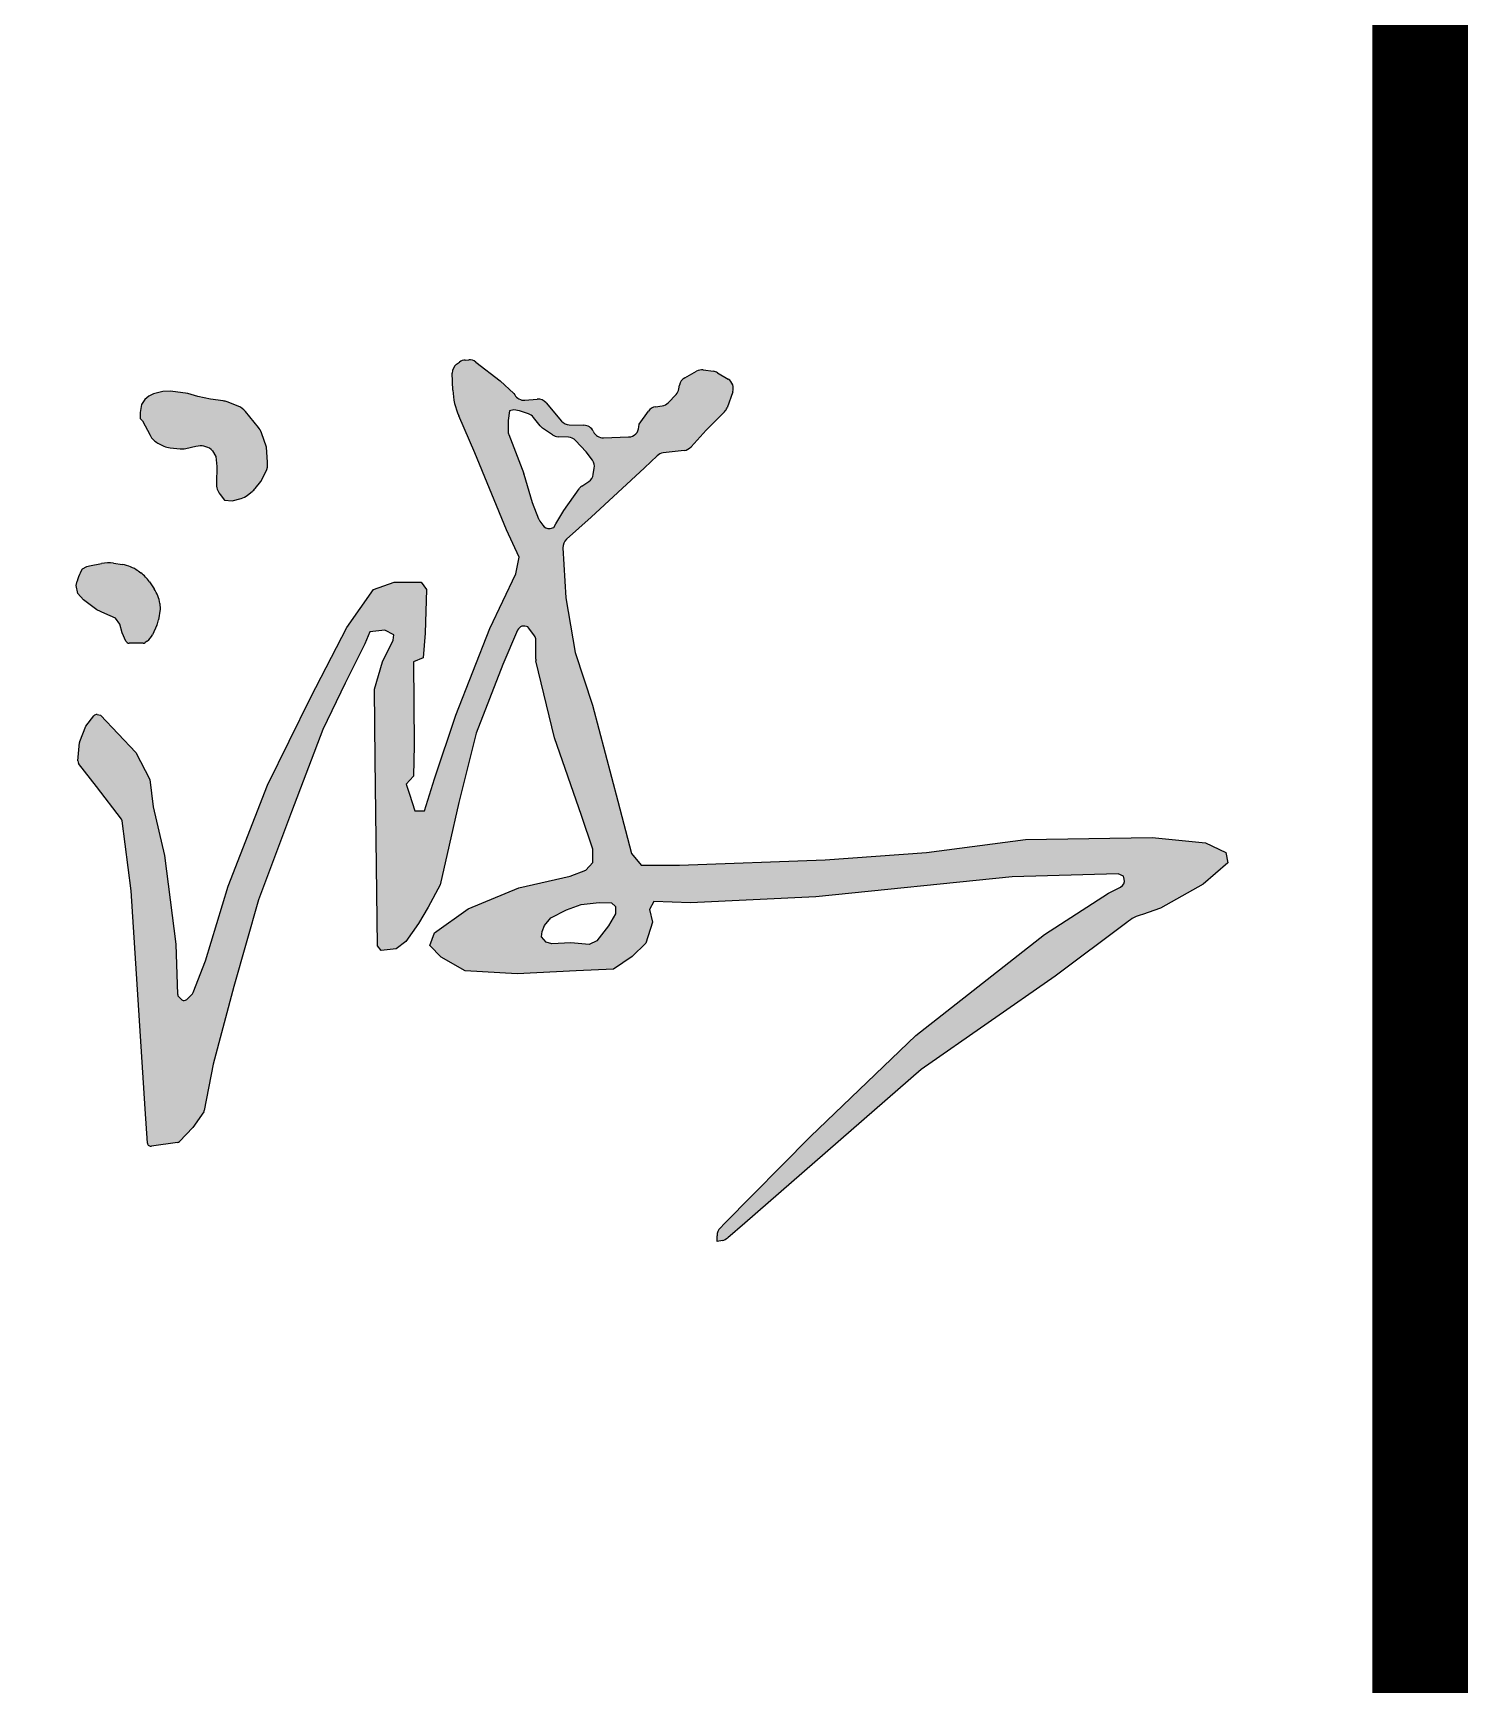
# Model space of a CAD drawing. Extents: x 4150464 to 4450492, y 483482 to 853422.
# Drawn here: x 4305835 to 4306690, y 840345 to 841334 of the extents above; entities that cross this region are included whole.
import ezdxf

# ---------------------------------------------------------------- set-up
doc = ezdxf.new("R2010")
doc.units = 0
doc.header["$LTSCALE"] = 1000
doc.header["$MEASUREMENT"] = 0
doc.layers.add('图框', color=7, linetype='Continuous')
doc.layers.add('签名', color=7, linetype='Continuous')

msp = doc.modelspace()

# ---------------------------------------------------------------- hatches: boundary and pattern name
at = {"layer": '签名'}
h = msp.add_hatch(color=4, dxfattribs=at)
h.paths.add_polyline_path([(4306135.6, 840973.22, -0.161092), (4306136.44, 840970.69), (4306136.44, 840959.15, 0.059171), (4306136.56, 840958.15), (4306147.66, 840912.06), (4306163.85, 840865.46), (4306170.56, 840845.35), (4306170.56, 840837.3), (4306166.53, 840832.84), (4306157.14, 840829.26), (4306126.28, 840822.11), (4306095.87, 840809.6), (4306075.74, 840795.29), (4306073.05, 840787.7), (4306079.76, 840780.55), (4306094.08, 840772.5), (4306125.39, 840770.71), (4306160.72, 840772.5), (4306183.08, 840773.4), (4306194.26, 840780.99), (4306202.32, 840789.04), (4306206.34, 840801.55), (4306204.55, 840809.15), (4306207.24, 840814.07), (4306229.15, 840813.17), (4306304.29, 840816.75), (4306422.03, 840828.81), (4306485.43, 840830.54), (4306488.62, 840829.25), (4306489.07, 840827.46, -0.351664), (4306486.85, 840822.63), (4306479.69, 840819.05), (4306441.42, 840794.2), (4306364.24, 840733.65), (4306301.09, 840673.1), (4306249.43, 840620.84), (4306247.06, 840618.47, 0.182737), (4306245.1, 840613.6), (4306245.1, 840610.34), (4306248.33, 840610.81, 0.107749), (4306251.52, 840612.52), (4306261.68, 840621.19), (4306367.43, 840713.25), (4306447.8, 840769.34), (4306490.76, 840801.34, -0.146318), (4306500.04, 840806.14), (4306510.77, 840810.05), (4306536.5, 840824.32), (4306551.17, 840837.06), (4306549.9, 840843.44), (4306537.78, 840849.17), (4306505.89, 840852.36), (4306429.98, 840851.08), (4306370.51, 840843.44), (4306309.91, 840838.98), (4306222.53, 840835.8), (4306199.57, 840835.8), (4306193.83, 840842.81), (4306185.53, 840874.04), (4306170.49, 840931.71), (4306160.12, 840963.18), (4306154.54, 840995.86), (4306152.71, 841025.88, -0.229187), (4306154.82, 841031.02), (4306169.65, 841044.31), (4306201.55, 841073.8), (4306209.18, 841081.08, -0.163206), (4306212.85, 841082.81), (4306225.48, 841084.28, 0.182466), (4306229.48, 841086.34), (4306238.64, 841096.51), (4306249.58, 841107.44, 0.112028), (4306251.08, 841109.82), (4306254.47, 841119.42, 0.355152), (4306251.77, 841126.99), (4306245.38, 841130.86, 0.105653), (4306242.87, 841131.74), (4306236.7, 841132.51, 0.158327), (4306232.84, 841131.77), (4306225.79, 841127.88, 0.229319), (4306222.58, 841123.35), (4306222.21, 841121.14, -0.149826), (4306220.54, 841117.8), (4306215.85, 841112.87, -0.170427), (4306212.1, 841110.95), (4306208.25, 841110.42, 0.205569), (4306203.94, 841107.83), (4306198.36, 841100.09), (4306198.27, 841098.37, -0.389723), (4306192.11, 841092.34), (4306177.02, 841091.86, -0.298366), (4306171.05, 841095.5), (4306170.93, 841095.75, 0.282824), (4306165.34, 841099.4), (4306156.56, 841099.62, -0.213806), (4306151.86, 841101.87), (4306142.66, 841112.74, 0.241802), (4306137.28, 841114.97), (4306129.92, 841114.37, -0.296225), (4306123.81, 841117.67), (4306123.4, 841118.42), (4306115.02, 841125.99), (4306100.58, 841137.26, 0.183189), (4306096.26, 841138.59), (4306094.16, 841138.46, 0.143474), (4306090.79, 841137.24), (4306089.04, 841135.96, 0.248651), (4306086.44, 841130.58), (4306086.81, 841120.33, 0.093275), (4306090.28, 841105), (4306099.86, 841082.85), (4306119, 841036.63), (4306126.58, 841020.29), (4306124.58, 841010.33), (4306108.94, 840977.48), (4306088.6, 840925.68), (4306075.84, 840887.43), (4306069.86, 840868.3), (4306063.88, 840868.3), (4306060.69, 840878.26), (4306058.69, 840884.24), (4306063.08, 840889.02), (4306063.48, 840907.75), (4306063.08, 840957.55), (4306069.06, 840959.94), (4306070.26, 840974.69), (4306071.05, 841000.98), (4306067.86, 841005.37), (4306051.52, 841005.37), (4306039.15, 841000.98), (4306023.2, 840978.27), (4306001.67, 840936.44), (4305975.7, 840883.69), (4305952.18, 840823.13), (4305938.62, 840778.5), (4305931.04, 840758.98), (4305927.28, 840755.22, -0.398668), (4305924.36, 840755.14), (4305922.54, 840756.78, -0.202683), (4305921.84, 840758.28), (4305920.67, 840788.46), (4305913.9, 840841.46), (4305907.11, 840870.67), (4305905.11, 840887), (4305896.74, 840903.34), (4305875.61, 840925.65), (4305873.66, 840925.99, 0.27777), (4305871.61, 840925.21), (4305866.78, 840919), (4305863.16, 840909.96, 0.073618), (4305863.01, 840909.35), (4305862.04, 840898.18, 0.189344), (4305862.48, 840896.69), (4305873.2, 840882.92), (4305888.45, 840862.87), (4305894.06, 840820.37), (4305902.41, 840689.76), (4305903.76, 840669.26, 0.436729), (4305906.18, 840667.3), (4305921.74, 840669.52, 0.16879), (4305922.98, 840670.16), (4305930.97, 840678.56), (4305937.43, 840688.03, 0.102966), (4305937.77, 840688.83), (4305943.05, 840716.55), (4305955.57, 840763.03), (4305970.38, 840815.02), (4305990.06, 840867.76), (4306008.9, 840917.03), (4306022.31, 840944.74), (4306033.94, 840968.43), (4306037.07, 840975.58), (4306046.02, 840976.48), (4306051.39, 840973.79), (4306050.94, 840970.67), (4306044.68, 840957.7), (4306039.76, 840941.17), (4306040.2, 840899.16), (4306041.57, 840787.32), (4306043.8, 840784.64), (4306052.75, 840785.53), (4306058.56, 840790), (4306066.17, 840800.73), (4306071.98, 840810.56), (4306079.14, 840823.97), (4306084.55, 840847.81), (4306090.37, 840873.28), (4306100.66, 840914.84), (4306116.76, 840955.96), (4306125.57, 840976.52, -0.469667), (4306131.85, 840978.37)])
h.paths.add_polyline_path([(4306145.03, 841037.46, -0.288827), (4306140.62, 841039.59), (4306138.91, 841041.92, -0.065977), (4306138.11, 841043.39), (4306134.36, 841053.05), (4306129.37, 841070, 0.044379), (4306128.96, 841071.05, -0.024291), (4306129.21, 841070.48), (4306120.28, 841093.75, -0.091237), (4306119.85, 841096.02), (4306119.84, 841101.82), (4306120.72, 841107.95), (4306123.23, 841108.67), (4306126.6, 841107.99), (4306132.09, 841106.17, -0.144533), (4306135.05, 841104.11), (4306139.17, 841098.96, 0.074132), (4306140.54, 841097.68), (4306146.5, 841093.61, 0.138918), (4306149.79, 841092.51), (4306155.98, 841092.22, -0.194331), (4306160.31, 841090.22), (4306166.75, 841083.39), (4306170.38, 841078.44, -0.202294), (4306171.53, 841073.62), (4306170.91, 841069.89, -0.204654), (4306168.21, 841065.68), (4306163.99, 841062.8, 0.089425), (4306162.37, 841061.21), (4306153.25, 841048.33), (4306148.53, 841040.24), (4306147.21, 841038.04)], flags=16)
h.paths.add_polyline_path([(4306174.45, 840813.44), (4306181.88, 840813.17), (4306184.27, 840811.05), (4306184.27, 840806.55), (4306180.02, 840799.39), (4306173.13, 840790.37), (4306168.35, 840788.25), (4306157.47, 840789.31), (4306146.06, 840788.52), (4306142.61, 840789.58), (4306139.96, 840792.76), (4306140.23, 840795.94), (4306141.64, 840799.66), (4306145.53, 840804.16), (4306154.82, 840808.93), (4306163.57, 840812.11)], flags=16)
h.paths.add_polyline_path([(4305942.78, 841084.12), (4305944.72, 841080.61), (4305945.3, 841074.69), (4305945.05, 841064.62, 0.170281), (4305947.22, 841057.93), (4305949.89, 841054.42), (4305954.48, 841054.17), (4305959.82, 841055.55, 0.103189), (4305963.71, 841057.47), (4305966.47, 841059.63, 0.062296), (4305968.33, 841061.5), (4305971.63, 841065.76), (4305974.61, 841071.52, 0.141144), (4305975.76, 841077.28), (4305975.01, 841086.28), (4305972, 841094.89, 0.087273), (4305970.21, 841098.1), (4305962.51, 841107.54, 0.128318), (4305958.18, 841110.71), (4305951.57, 841113.32, 0.060575), (4305949.09, 841113.97), (4305941.43, 841115), (4305933.94, 841116.69), (4305927.9, 841118.38), (4305917.52, 841119.83), (4305912.93, 841119.59), (4305907.37, 841118.14), (4305905.84, 841117.46, 0.142069), (4305901.31, 841113.64), (4305900.12, 841111.86), (4305899.4, 841107.04), (4305899.4, 841103.41), (4305900.85, 841101.97), (4305905.31, 841093.33, 0.158988), (4305910, 841088.71), (4305913.6, 841086.91, 0.091187), (4305917.29, 841085.84), (4305923.33, 841085.24, 0.078859), (4305926.65, 841085.43), (4305932.74, 841086.76), (4305934.08, 841086.94, -0.22636)], flags=17)
h.paths.add_polyline_path([(4305878.23, 840986.57), (4305884.68, 840983.8), (4305887.14, 840980.12), (4305888.67, 840974.9), (4305890.87, 840970.02, 0.295053), (4305892.81, 840968.77), (4305901.17, 840968.77, 0.162181), (4305902.45, 840969.19), (4305903.5, 840969.98, 0.119743), (4305906.69, 840973.85), (4305909.44, 840979.53, 0.078472), (4305910.4, 840982.7), (4305911.3, 840989.18), (4305911.21, 840992.59, 0.110904), (4305907.81, 841001.26), (4305904.9, 841005.55, 0.087686), (4305899.76, 841010.86), (4305898.07, 841012.09, 0.119431), (4305888.8, 841015.88), (4305883.46, 841016.69, 0.087256), (4305876.1, 841016.52), (4305869.02, 841015.11), (4305867.48, 841014.8), (4305864.72, 841013.26), (4305863.56, 841011.1, 0.064845), (4305861.63, 841005.97), (4305861.03, 841003.44), (4305861.95, 840998.53), (4305865.33, 840994.85), (4305873.32, 840988.71)])

# ---------------------------------------------------------------- linework, layer by layer
at = {"const_width": 100}
msp.add_lwpolyline([(4250787.75, 812421.89), (4306687.75, 812421.89), (4306687.75, 852421.89), (4250787.75, 852421.89)], close=True, dxfattribs=at)
at = {"layer": '图框', "color": 4, "const_width": 98.59}
msp.add_lwpolyline([(4300987.75, 852421.89), (4306687.75, 852421.89), (4306687.75, 812421.89), (4300987.75, 812421.89)], close=True, dxfattribs=at)
at = {"layer": '签名', "color": 4}
for p, q in [((4306094.16, 841138.46, -1062.25), (4306096.26, 841138.59, -1062.25)), ((4306086.81, 841120.33, -1062.25), (4306086.44, 841130.58, -1062.25)), ((4306089.04, 841135.96, -1062.25), (4306090.79, 841137.24, -1062.25)), ((4306100.58, 841137.26, -1062.25), (4306115.02, 841125.99, -1062.25)), ((4306225.79, 841127.88, -1062.25), (4306232.84, 841131.77, -1062.25)), ((4306236.7, 841132.51, -1062.25), (4306242.87, 841131.74, -1062.25)), ((4306245.38, 841130.86, -1062.25), (4306251.77, 841126.99, -1062.25)), ((4305912.93, 841119.59, -1062.25), (4305907.37, 841118.14, -1062.25)), ((4305917.52, 841119.83, -1062.25), (4305912.93, 841119.59, -1062.25)), ((4305927.9, 841118.38, -1062.25), (4305917.52, 841119.83, -1062.25)), ((4306115.02, 841125.99, -1062.25), (4306123.4, 841118.42, -1062.25)), ((4306222.21, 841121.14, -1062.25), (4306222.58, 841123.35, -1062.25)), ((4306254.47, 841119.42, -1062.25), (4306251.08, 841109.82, -1062.25)), ((4305900.12, 841111.86, -1062.25), (4305899.4, 841107.04, -1062.25)), ((4305901.31, 841113.64, -1062.25), (4305900.12, 841111.86, -1062.25)), ((4305907.37, 841118.14, -1062.25), (4305905.84, 841117.46, -1062.25)), ((4305933.94, 841116.69, -1062.25), (4305927.9, 841118.38, -1062.25)), ((4305941.43, 841115, -1062.25), (4305933.94, 841116.69, -1062.25)), ((4305949.09, 841113.97, -1062.25), (4305941.43, 841115, -1062.25)), ((4305958.18, 841110.71, -1062.25), (4305951.57, 841113.32, -1062.25)), ((4306123.4, 841118.42, -1062.25), (4306123.81, 841117.67, -1062.25)), ((4306129.92, 841114.37, -1062.25), (4306137.28, 841114.97, -1062.25)), ((4306142.66, 841112.74, -1062.25), (4306151.86, 841101.87, -1062.25)), ((4306208.25, 841110.42, -1062.25), (4306212.1, 841110.95, -1062.25)), ((4306215.85, 841112.87, -1062.25), (4306220.54, 841117.8, -1062.25)), ((4305899.4, 841107.04, -1062.25), (4305899.4, 841103.41, -1062.25)), ((4305899.4, 841103.41, -1062.25), (4305900.85, 841101.97, -1062.25)), ((4305900.85, 841101.97, -1062.25), (4305905.31, 841093.33, -1062.25)), ((4305970.21, 841098.1, -1062.25), (4305962.51, 841107.54, -1062.25)), ((4306099.86, 841082.85, -1062.25), (4306090.28, 841105, -1062.25)), ((4306119.84, 841101.36, -1062.25), (4306119.85, 841096.02, -1062.25)), ((4306120.72, 841107.95, -1062.25), (4306119.9, 841102.28, -1062.25)), ((4306123.23, 841108.67, -1062.25), (4306120.72, 841107.95, -1062.25)), ((4306126.6, 841107.99, -1062.25), (4306123.23, 841108.67, -1062.25)), ((4306132.09, 841106.17, -1062.25), (4306126.6, 841107.99, -1062.25)), ((4306139.17, 841098.96, -1062.25), (4306135.05, 841104.11, -1062.25)), ((4306156.56, 841099.62, -1062.25), (4306165.34, 841099.4, -1062.25)), ((4306198.27, 841098.37, -1062.25), (4306198.36, 841100.09, -1062.25)), ((4306198.36, 841100.09, -1062.25), (4306203.94, 841107.83, -1062.25)), ((4306249.58, 841107.44, -1062.25), (4306238.64, 841096.51, -1062.25)), ((4305975.01, 841086.28, -1062.25), (4305972, 841094.89, -1062.25)), ((4306120.28, 841093.75, -1062.25), (4306129.21, 841070.48, -1062.25)), ((4306146.5, 841093.61, -1062.25), (4306140.54, 841097.68, -1062.25)), ((4306155.98, 841092.22, -1062.25), (4306149.79, 841092.51, -1062.25)), ((4306166.75, 841083.39, -1062.25), (4306160.31, 841090.22, -1062.25)), ((4306170.93, 841095.75, -1062.25), (4306171.05, 841095.5, -1062.25)), ((4306177.02, 841091.86, -1062.25), (4306192.11, 841092.34, -1062.25)), ((4306238.64, 841096.51, -1062.25), (4306229.48, 841086.34, -1062.25)), ((4305910, 841088.71, -1062.25), (4305913.6, 841086.91, -1062.25)), ((4305917.29, 841085.84, -1062.25), (4305923.33, 841085.24, -1062.25)), ((4305926.65, 841085.43, -1062.25), (4305932.74, 841086.76, -1062.25)), ((4305932.74, 841086.76, -1062.25), (4305934.08, 841086.94, -1062.25)), ((4305942.78, 841084.12, -1062.25), (4305944.72, 841080.61, -1062.25)), ((4305944.72, 841080.61, -1062.25), (4305945.3, 841074.69, -1062.25)), ((4305975.76, 841077.28, -1062.25), (4305975.01, 841086.28, -1062.25)), ((4306119, 841036.63, -1062.25), (4306099.86, 841082.85, -1062.25)), ((4306170.38, 841078.44, -1062.25), (4306166.75, 841083.39, -1062.25)), ((4306209.18, 841081.08, -1062.25), (4306201.55, 841073.8, -1062.25)), ((4306225.48, 841084.28, -1062.25), (4306212.85, 841082.81, -1062.25)), ((4305945.3, 841074.69, -1062.25), (4305945.05, 841064.62, -1062.25)), ((4305971.63, 841065.76, -1062.25), (4305974.61, 841071.52, -1062.25)), ((4306129.37, 841070, -1062.25), (4306134.36, 841053.05, -1062.25)), ((4306201.55, 841073.8, -1062.25), (4306169.65, 841044.31, -1062.25)), ((4306170.91, 841069.89, -1062.25), (4306171.53, 841073.62, -1062.25)), ((4305963.71, 841057.47, -1062.25), (4305966.47, 841059.63, -1062.25)), ((4305968.33, 841061.5, -1062.25), (4305971.63, 841065.76, -1062.25)), ((4306153.25, 841048.33, -1062.25), (4306162.37, 841061.21, -1062.25)), ((4306163.99, 841062.8, -1062.25), (4306168.21, 841065.68, -1062.25)), ((4305947.22, 841057.93, -1062.25), (4305949.89, 841054.42, -1062.25)), ((4305949.89, 841054.42, -1062.25), (4305954.48, 841054.17, -1062.25)), ((4305954.48, 841054.17, -1062.25), (4305959.82, 841055.55, -1062.25)), ((4306134.36, 841053.05, -1062.25), (4306138.11, 841043.39, -1062.25)), ((4306138.91, 841041.92, -1062.25), (4306140.62, 841039.59, -1062.25)), ((4306147.21, 841038.04, -1062.25), (4306148.53, 841040.24, -1062.25)), ((4306148.53, 841040.24, -1062.25), (4306153.25, 841048.33, -1062.25)), ((4306169.65, 841044.31, -1062.25), (4306154.82, 841031.02, -1062.25)), ((4306126.58, 841020.29, -1062.25), (4306119, 841036.63, -1062.25)), ((4306145.03, 841037.46, -1062.25), (4306147.21, 841038.04, -1062.25)), ((4306124.58, 841010.33, -1062.25), (4306126.58, 841020.29, -1062.25)), ((4306152.71, 841025.88, -1062.25), (4306154.54, 840995.86, -1062.25)), ((4305863.56, 841011.1, -1062.25), (4305864.72, 841013.26, -1062.25)), ((4305864.72, 841013.26, -1062.25), (4305867.48, 841014.8, -1062.25)), ((4305867.48, 841014.8, -1062.25), (4305869.02, 841015.11, -1062.25)), ((4305869.02, 841015.11, -1062.25), (4305876.1, 841016.52, -1062.25)), ((4305883.46, 841016.69, -1062.25), (4305888.8, 841015.88, -1062.25)), ((4305898.07, 841012.09, -1062.25), (4305899.76, 841010.86, -1062.25)), ((4306108.94, 840977.48, -1062.25), (4306124.58, 841010.33, -1062.25)), ((4305861.03, 841003.44, -1062.25), (4305861.63, 841005.97, -1062.25)), ((4305861.95, 840998.53, -1062.25), (4305861.03, 841003.44, -1062.25)), ((4305904.9, 841005.55, -1062.25), (4305907.81, 841001.26, -1062.25)), ((4306023.2, 840978.27, -1062.25), (4306039.15, 841000.98, -1062.25)), ((4306039.15, 841000.98, -1062.25), (4306051.52, 841005.37, -1062.25)), ((4306051.52, 841005.37, -1062.25), (4306067.86, 841005.37, -1062.25)), ((4306067.86, 841005.37, -1062.25), (4306071.05, 841000.98, -1062.25)), ((4306071.05, 841000.98, -1062.25), (4306070.26, 840974.69, -1062.25)), ((4305865.33, 840994.85, -1062.25), (4305861.95, 840998.53, -1062.25)), ((4305873.32, 840988.71, -1062.25), (4305865.33, 840994.85, -1062.25)), ((4305911.21, 840992.59, -1062.25), (4305911.3, 840989.18, -1062.25)), ((4306154.54, 840995.86, -1062.25), (4306160.12, 840963.18, -1062.25)), ((4305878.23, 840986.57, -1062.25), (4305873.32, 840988.71, -1062.25)), ((4305884.68, 840983.8, -1062.25), (4305878.23, 840986.57, -1062.25)), ((4305887.14, 840980.12, -1062.25), (4305884.68, 840983.8, -1062.25)), ((4305888.67, 840974.9, -1062.25), (4305887.14, 840980.12, -1062.25)), ((4305911.3, 840989.18, -1062.25), (4305910.4, 840982.7, -1062.25)), ((4305890.87, 840970.02, -1062.25), (4305888.67, 840974.9, -1062.25)), ((4305909.44, 840979.53, -1062.25), (4305906.69, 840973.85, -1062.25)), ((4306001.67, 840936.44, -1062.25), (4306023.2, 840978.27, -1062.25)), ((4306037.07, 840975.58, -1062.25), (4306033.94, 840968.43, -1062.25)), ((4306046.02, 840976.48, -1062.25), (4306037.07, 840975.58, -1062.25)), ((4306044.68, 840957.7, -1062.25), (4306050.94, 840970.67, -1062.25)), ((4306051.39, 840973.79, -1062.25), (4306046.02, 840976.48, -1062.25)), ((4306050.94, 840970.67, -1062.25), (4306051.39, 840973.79, -1062.25)), ((4306070.26, 840974.69, -1062.25), (4306069.06, 840959.94, -1062.25)), ((4306088.6, 840925.68, -1062.25), (4306108.94, 840977.48, -1062.25)), ((4306125.57, 840976.52, -1062.25), (4306116.76, 840955.96, -1062.25)), ((4306132.29, 840977.77, -1062.25), (4306131.66, 840978.49, -1062.25)), ((4306135.64, 840973.16, -1062.25), (4306132.29, 840977.77, -1062.25)), ((4306136.44, 840959.15, -1062.25), (4306136.44, 840970.69, -1062.25)), ((4305901.17, 840968.77, -1062.25), (4305892.81, 840968.77, -1062.25)), ((4305903.5, 840969.98, -1062.25), (4305902.45, 840969.19, -1062.25)), ((4306033.94, 840968.43, -1062.25), (4306022.31, 840944.74, -1062.25)), ((4306160.12, 840963.18, -1062.25), (4306170.49, 840931.71, -1062.25)), ((4306039.76, 840941.17, -1062.25), (4306044.68, 840957.7, -1062.25)), ((4306069.06, 840959.94, -1062.25), (4306063.08, 840957.55, -1062.25)), ((4306063.08, 840957.55, -1062.25), (4306063.48, 840907.75, -1062.25)), ((4306116.76, 840955.96, -1062.25), (4306100.66, 840914.84, -1062.25)), ((4306147.66, 840912.06, -1062.25), (4306136.56, 840958.15, -1062.25)), ((4306022.31, 840944.74, -1062.25), (4306008.9, 840917.03, -1062.25)), ((4306040.2, 840899.16, -1062.25), (4306039.76, 840941.17, -1062.25)), ((4305975.7, 840883.69, -1062.25), (4306001.67, 840936.44, -1062.25)), ((4306170.49, 840931.71, -1062.25), (4306185.53, 840874.04, -1062.25)), ((4305866.78, 840919, -1062.25), (4305871.61, 840925.21, -1062.25)), ((4305873.66, 840925.99, -1062.25), (4305875.61, 840925.65, -1062.25)), ((4305875.61, 840925.65, -1062.25), (4305896.74, 840903.34, -1062.25)), ((4306075.84, 840887.43, -1062.25), (4306088.6, 840925.68, -1062.25)), ((4305863.16, 840909.96, -1062.25), (4305866.78, 840919, -1062.25)), ((4306008.9, 840917.03, -1062.25), (4305990.06, 840867.76, -1062.25)), ((4306100.66, 840914.84, -1062.25), (4306090.37, 840873.28, -1062.25)), ((4306163.85, 840865.46, -1062.25), (4306147.66, 840912.06, -1062.25)), ((4305862.04, 840898.18, -1062.25), (4305863.01, 840909.35, -1062.25)), ((4305896.74, 840903.34, -1062.25), (4305905.11, 840887, -1062.25)), ((4306063.48, 840907.75, -1062.25), (4306063.08, 840889.02, -1062.25)), ((4305873.2, 840882.92, -1062.25), (4305862.48, 840896.69, -1062.25)), ((4306041.57, 840787.32, -1062.25), (4306040.2, 840899.16, -1062.25)), ((4305888.1, 840863.32, -1062.25), (4305873.2, 840882.92, -1062.25)), ((4305905.11, 840887, -1062.25), (4305907.11, 840870.67, -1062.25)), ((4305952.18, 840823.13, -1062.25), (4305975.7, 840883.69, -1062.25)), ((4306063.08, 840889.02, -1062.25), (4306058.69, 840884.24, -1062.25)), ((4306058.69, 840884.24, -1062.25), (4306060.69, 840878.26, -1062.25)), ((4306069.86, 840868.3, -1062.25), (4306075.84, 840887.43, -1062.25)), ((4306060.69, 840878.26, -1062.25), (4306063.88, 840868.3, -1062.25)), ((4306090.37, 840873.28, -1062.25), (4306084.55, 840847.81, -1062.25)), ((4306185.53, 840874.04, -1062.25), (4306193.83, 840842.81, -1062.25)), ((4305894.06, 840820.37, -1062.25), (4305888.52, 840862.31, -1062.25)), ((4305907.11, 840870.67, -1062.25), (4305913.9, 840841.46, -1062.25)), ((4305990.06, 840867.76, -1062.25), (4305970.38, 840815.02, -1062.25)), ((4306063.88, 840868.3, -1062.25), (4306069.86, 840868.3, -1062.25)), ((4306170.56, 840845.35, -1062.25), (4306163.85, 840865.46, -1062.25)), ((4306429.98, 840851.08, -1062.25), (4306505.89, 840852.36, -1062.25)), ((4306505.89, 840852.36, -1062.25), (4306537.78, 840849.17, -1062.25)), ((4306084.55, 840847.81, -1062.25), (4306079.14, 840823.97, -1062.25)), ((4306170.56, 840837.3, -1062.25), (4306170.56, 840845.35, -1062.25)), ((4306193.83, 840842.81, -1062.25), (4306199.57, 840835.8, -1062.25)), ((4306309.91, 840838.98, -1062.25), (4306370.51, 840843.44, -1062.25)), ((4306370.51, 840843.44, -1062.25), (4306429.98, 840851.08, -1062.25)), ((4306537.78, 840849.17, -1062.25), (4306549.9, 840843.44, -1062.25)), ((4306549.9, 840843.44, -1062.25), (4306551.17, 840837.06, -1062.25)), ((4305913.9, 840841.46, -1062.25), (4305920.67, 840788.46, -1062.25)), ((4306157.14, 840829.26, -1062.25), (4306166.53, 840832.84, -1062.25)), ((4306166.53, 840832.84, -1062.25), (4306170.56, 840837.3, -1062.25)), ((4306199.57, 840835.8, -1062.25), (4306222.53, 840835.8, -1062.25)), ((4306222.53, 840835.8, -1062.25), (4306309.91, 840838.98, -1062.25)), ((4306551.17, 840837.06, -1062.25), (4306536.5, 840824.32, -1062.25)), ((4305938.62, 840778.5, -1062.25), (4305952.18, 840823.13, -1062.25)), ((4306079.14, 840823.97, -1062.25), (4306071.98, 840810.56, -1062.25)), ((4306095.87, 840809.6, -1062.25), (4306126.28, 840822.11, -1062.25)), ((4306126.28, 840822.11, -1062.25), (4306157.14, 840829.26, -1062.25)), ((4306422.03, 840828.81, -1062.25), (4306304.29, 840816.75, -1062.25)), ((4306485.43, 840830.54, -1062.25), (4306422.03, 840828.81, -1062.25)), ((4306479.69, 840819.05, -1062.25), (4306486.85, 840822.63, -1062.25)), ((4306488.62, 840829.25, -1062.25), (4306485.43, 840830.54, -1062.25)), ((4306489.07, 840827.46, -1062.25), (4306488.62, 840829.25, -1062.25)), ((4306536.5, 840824.32, -1062.25), (4306510.77, 840810.05, -1062.25)), ((4305902.41, 840689.76, -1062.25), (4305894.06, 840820.37, -1062.25)), ((4305970.38, 840815.02, -1062.25), (4305955.57, 840763.03, -1062.25)), ((4306154.82, 840808.93, -1062.25), (4306163.57, 840812.11, -1062.25)), ((4306163.57, 840812.11, -1062.25), (4306174.45, 840813.44, -1062.25)), ((4306174.45, 840813.44, -1062.25), (4306181.88, 840813.17, -1062.25)), ((4306181.88, 840813.17, -1062.25), (4306184.27, 840811.05, -1062.25)), ((4306207.24, 840814.07, -1062.25), (4306204.55, 840809.15, -1062.25)), ((4306229.15, 840813.17, -1062.25), (4306207.24, 840814.07, -1062.25)), ((4306304.29, 840816.75, -1062.25), (4306229.15, 840813.17, -1062.25)), ((4306441.42, 840794.2, -1062.25), (4306479.69, 840819.05, -1062.25)), ((4306071.98, 840810.56, -1062.25), (4306066.17, 840800.73, -1062.25)), ((4306075.74, 840795.29, -1062.25), (4306095.87, 840809.6, -1062.25)), ((4306141.64, 840799.66, -1062.25), (4306145.53, 840804.16, -1062.25)), ((4306145.53, 840804.16, -1062.25), (4306154.82, 840808.93, -1062.25)), ((4306184.27, 840806.55, -1062.25), (4306180.02, 840799.39, -1062.25)), ((4306184.27, 840811.05, -1062.25), (4306184.27, 840806.55, -1062.25)), ((4306204.55, 840809.15, -1062.25), (4306206.34, 840801.55, -1062.25)), ((4306510.77, 840810.05, -1062.25), (4306500.04, 840806.14, -1062.25)), ((4306066.17, 840800.73, -1062.25), (4306058.56, 840790, -1062.25)), ((4306073.05, 840787.7, -1062.25), (4306075.74, 840795.29, -1062.25)), ((4306139.96, 840792.76, -1062.25), (4306140.23, 840795.94, -1062.25)), ((4306142.61, 840789.58, -1062.25), (4306139.96, 840792.76, -1062.25)), ((4306140.23, 840795.94, -1062.25), (4306141.64, 840799.66, -1062.25)), ((4306180.02, 840799.39, -1062.25), (4306173.13, 840790.37, -1062.25)), ((4306206.34, 840801.55, -1062.25), (4306202.32, 840789.04, -1062.25)), ((4306364.24, 840733.65, -1062.25), (4306441.42, 840794.2, -1062.25)), ((4306490.76, 840801.34, -1062.25), (4306447.8, 840769.34, -1062.25)), ((4305920.67, 840788.46, -1062.25), (4305921.84, 840758.28, -1062.25)), ((4306043.8, 840784.64, -1062.25), (4306041.57, 840787.32, -1062.25)), ((4306052.75, 840785.53, -1062.25), (4306043.8, 840784.64, -1062.25)), ((4306058.56, 840790, -1062.25), (4306052.75, 840785.53, -1062.25)), ((4306079.76, 840780.55, -1062.25), (4306073.05, 840787.7, -1062.25)), ((4306146.06, 840788.52, -1062.25), (4306142.61, 840789.58, -1062.25)), ((4306157.47, 840789.31, -1062.25), (4306146.06, 840788.52, -1062.25)), ((4306168.35, 840788.25, -1062.25), (4306157.47, 840789.31, -1062.25)), ((4306173.13, 840790.37, -1062.25), (4306168.35, 840788.25, -1062.25)), ((4306202.32, 840789.04, -1062.25), (4306194.26, 840780.99, -1062.25)), ((4305931.2, 840759.4, -1062.25), (4305938.62, 840778.5, -1062.25)), ((4306094.08, 840772.5, -1062.25), (4306079.76, 840780.55, -1062.25)), ((4306125.39, 840770.71, -1062.25), (4306094.08, 840772.5, -1062.25)), ((4306160.72, 840772.5, -1062.25), (4306125.39, 840770.71, -1062.25)), ((4306183.08, 840773.4, -1062.25), (4306160.72, 840772.5, -1062.25)), ((4306194.26, 840780.99, -1062.25), (4306183.08, 840773.4, -1062.25)), ((4305955.57, 840763.03, -1062.25), (4305943.05, 840716.55, -1062.25)), ((4306447.8, 840769.34, -1062.25), (4306367.43, 840713.25, -1062.25)), ((4305922.54, 840756.78, -1062.25), (4305924.36, 840755.14, -1062.25)), ((4305927.28, 840755.22, -1062.25), (4305930.73, 840758.66, -1062.25)), ((4306301.09, 840673.1, -1062.25), (4306364.24, 840733.65, -1062.25)), ((4305943.05, 840716.55, -1062.25), (4305937.77, 840688.83, -1062.25)), ((4306367.43, 840713.25, -1062.25), (4306261.68, 840621.19, -1062.25)), ((4305903.76, 840669.26, -1062.25), (4305902.41, 840689.76, -1062.25)), ((4305937.43, 840688.03, -1062.25), (4305930.97, 840678.56, -1062.25)), ((4305930.97, 840678.56, -1062.25), (4305922.98, 840670.16, -1062.25)), ((4305921.74, 840669.52, -1062.25), (4305906.18, 840667.3, -1062.25)), ((4306249.43, 840620.84, -1062.25), (4306301.09, 840673.1, -1062.25)), ((4306247.06, 840618.47, -1062.25), (4306249.43, 840620.84, -1062.25)), ((4306261.68, 840621.19, -1062.25), (4306251.52, 840612.52, -1062.25)), ((4306245.1, 840610.34, -1062.25), (4306245.1, 840613.6, -1062.25)), ((4306248.33, 840610.81, -1062.25), (4306245.1, 840610.34, -1062.25))]:
    msp.add_line(p, q, dxfattribs=at)
for centre, radius, start, end in [((4306094.55, 841132.1, -1062.25), 6.37, 93.57353, 126.23239), ((4306096.66, 841132.23, -1062.25), 6.37, 52.05019, 93.57353), ((4306092.8, 841130.82, -1062.25), 6.37, 126.23239, 182.08627), ((4306235.91, 841126.18, -1062.25), 6.37, 82.8805, 118.86758), ((4306242.08, 841125.41, -1062.25), 6.37, 58.75622, 82.8805), ((4306129.27, 841121.87, -1062.25), 42.49, 182.08627, 203.4016), ((4306215.92, 841122.19, -1062.25), 6.37, 316.44636, 350.53037), ((4306228.86, 841122.3, -1062.25), 6.37, 118.86758, 170.53037), ((4306248.46, 841121.54, -1062.25), 6.37, 340.54585, 58.75622), ((4305910.15, 841107.75, -1062.25), 10.62, 113.94583, 146.28919), ((4305947.67, 841103.44, -1062.25), 10.62, 68.44406, 82.30991), ((4305954.28, 841100.83, -1062.25), 10.62, 39.19566, 68.44406), ((4306129.4, 841120.73, -1062.25), 6.37, 208.62938, 274.63184), ((4306137.8, 841108.62, -1062.25), 6.37, 40.25853, 94.63184), ((4306209.11, 841104.11, -1062.25), 6.37, 97.75916, 144.2248), ((4306211.24, 841117.26, -1062.25), 6.37, 277.75916, 316.44636), ((4306245.07, 841111.95, -1062.25), 6.37, 314.97753, 340.54585), ((4306126.21, 841101.38, -1062.25), 6.37, 171.8636, 180.14777), ((4306130.07, 841100.12, -1062.25), 6.37, 38.68175, 71.57854), ((4306144.14, 841102.94, -1062.25), 6.37, 218.68175, 235.64058), ((4306156.72, 841105.99, -1062.25), 6.37, 220.25853, 268.53235), ((4306165.17, 841093.02, -1062.25), 6.37, 25.36357, 88.53235), ((4305914.75, 841098.21, -1062.25), 10.62, 207.31789, 243.45292), ((4305961.97, 841091.39, -1062.25), 10.62, 19.24465, 39.19566), ((4306126.23, 841096.04, -1062.25), 6.37, 180.14777, 200.99993), ((4306150.09, 841098.88, -1062.25), 6.37, 235.64058, 267.27581), ((4306155.67, 841085.85, -1062.25), 6.37, 43.2867, 87.27581), ((4306176.81, 841098.23, -1062.25), 6.37, 205.36357, 271.81687), ((4306191.91, 841098.71, -1062.25), 6.37, 271.81687, 356.98486), ((4305918.34, 841096.41, -1062.25), 10.62, 243.45292, 264.29385), ((4305924.38, 841095.81, -1062.25), 10.62, 264.29385, 282.32972), ((4305935.48, 841076.41, -1062.25), 10.62, 46.57062, 97.58873), ((4306213.58, 841076.48, -1062.25), 6.37, 96.62736, 133.70451), ((4306224.75, 841090.61, -1062.25), 6.37, 276.62736, 317.99044), ((4305965.17, 841076.4, -1062.25), 10.62, 332.63179, 4.76739), ((4306123.26, 841068.2, -1062.25), 6.37, 16.40172, 20.99993), ((4306164.62, 841070.94, -1062.25), 6.37, 304.26598, 350.53033), ((4306165.24, 841074.67, -1062.25), 6.37, 350.53033, 36.27527), ((4305955.67, 841064.36, -1062.25), 10.62, 178.60172, 217.25647), ((4305959.93, 841068, -1062.25), 10.62, 308.02524, 322.284), ((4306167.57, 841057.53, -1062.25), 6.37, 124.26598, 144.7064), ((4305957.17, 841065.84, -1062.25), 10.62, 284.45942, 308.02524), ((4306144.05, 841045.69, -1062.25), 6.37, 201.1764, 216.27527), ((4306144.52, 841042.03, -1062.25), 4.6, 211.99769, 276.43827), ((4306159.07, 841026.27, -1062.25), 6.37, 131.85554, 183.4896), ((4305882.31, 841001.1, -1062.25), 21.24, 151.90882, 166.74945), ((4305880.27, 840995.69, -1062.25), 21.24, 81.35415, 101.30129), ((4305885.61, 840994.88, -1062.25), 21.24, 54.11162, 81.35415), ((4305887.31, 840993.65, -1062.25), 21.24, 34.0668, 54.11162), ((4305890.21, 840989.36, -1062.25), 21.24, 8.75292, 34.0668), ((4305899.88, 840984.16, -1062.25), 10.62, 334.16137, 352.10899), ((4305897.13, 840978.48, -1062.25), 10.62, 306.84833, 334.16137), ((4306129.48, 840974.84, -1062.25), 4.25, 59.05606, 156.78514), ((4306132.19, 840970.69, -1062.25), 4.25, 0, 35.55894), ((4305892.81, 840970.89, -1062.25), 2.12, 204.24453, 270), ((4305901.17, 840970.89, -1062.25), 2.12, 270, 306.84833), ((4306140.69, 840959.15, -1062.25), 4.25, 180, 193.54522), ((4305873.29, 840923.9, -1062.25), 2.12, 80.0085, 142.10323), ((4305865.13, 840909.17, -1062.25), 2.12, 158.16837, 175.00991), ((4305864.15, 840898, -1062.25), 2.12, 175.00991, 217.89675), ((4305886.41, 840862.03, -1062.25), 2.12, 7.52966, 37.25649), ((4306484.95, 840826.43, -1062.25), 4.25, 296.54708, 14.04681), ((4306503.43, 840788.23, -1062.25), 18.23, 100.72118, 134.0184), ((4305923.96, 840758.36, -1062.25), 2.12, 182.20433, 228.03511), ((4305925.78, 840756.72, -1062.25), 2.12, 228.03511, 314.97753), ((4305929.22, 840760.16, -1062.25), 2.12, 314.97753, 338.79078), ((4305935.68, 840689.23, -1062.25), 2.12, 325.6922, 349.20744), ((4305905.88, 840669.4, -1062.25), 2.12, 183.75467, 278.1238), ((4305921.44, 840671.62, -1062.25), 2.12, 278.1238, 316.44635), ((4306252.52, 840613.45, -1062.25), 7.42, 137.38466, 178.80776), ((4306246, 840618.98, -1062.25), 8.5, 285.87046, 310.46988)]:
    msp.add_arc(centre, radius, start, end, dxfattribs=at)

doc.saveas('drawing.dxf')
